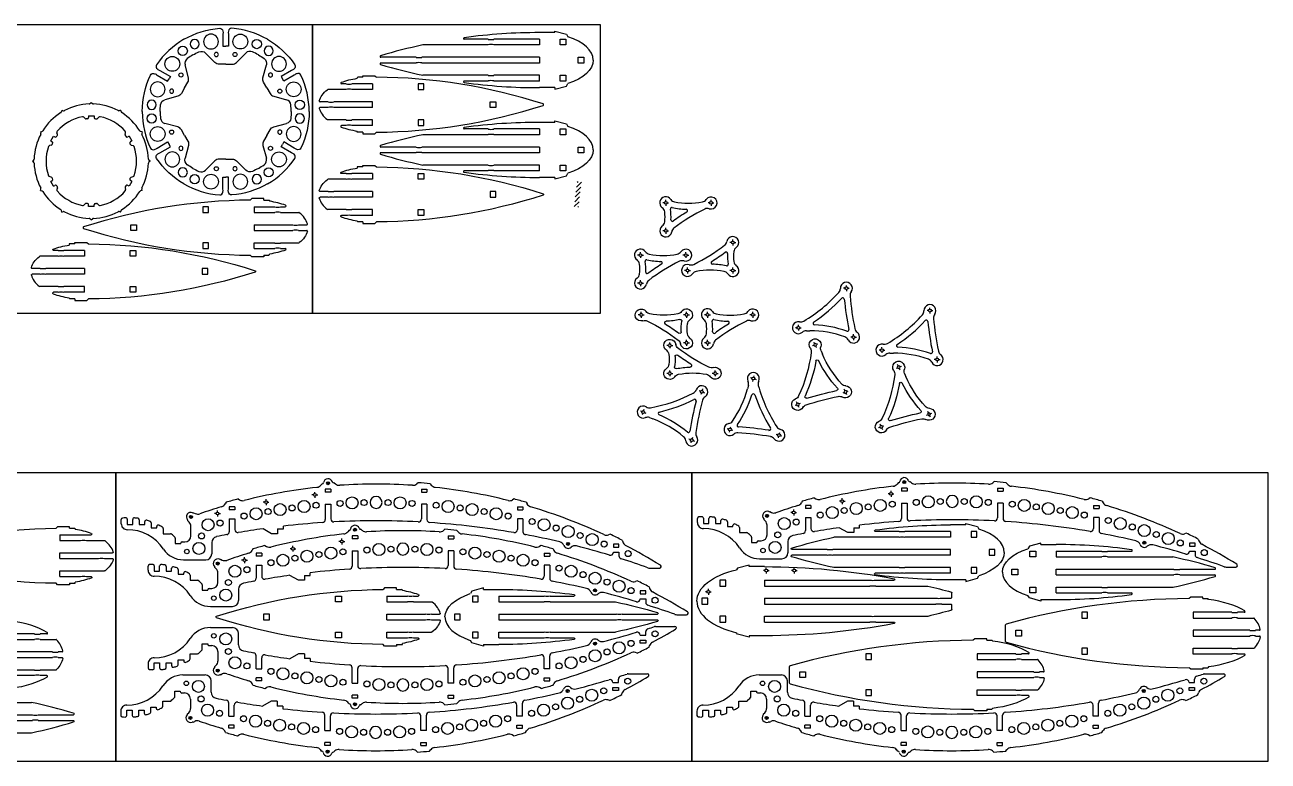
# Model space of a CAD drawing. Header units: inches. Extents: x -122 to 239, y -42 to 133.
# Drawn here: x -15.6 to 36.2, y 52.4 to 83.1 of the extents above; entities that cross this region are included whole.
import ezdxf

# ---------------------------------------------------------------- set-up
doc = ezdxf.new("R2010")
doc.units = ezdxf.units.IN
doc.header["$MEASUREMENT"] = 0

# ---------------------------------------------------------------- blocks, each defined once
blk = doc.blocks.new('PodSmall2')
for p, q in [((5.038, 1.208), (4.975, 1.145)), ((5.538, 1.208), (5.038, 1.208)), ((5.538, 1.145), (5.538, 1.208)), ((5.538, 1.145), (5.538, 1.171)), ((5.538, 1.145), (5.778, 1.145)), ((5.778, 1.145), (5.778, 1.098)), ((5.138, 0.87), (5.138, 0.63)), ((5.138, 0.87), (5.998, 0.87)), ((5.138, 0.63), (5.998, 0.63)), ((5.998, 0.862), (5.998, 0.87)), ((5.998, 0.638), (5.998, 0.63)), ((6.238, 0.87), (6.433, 0.87)), ((6.238, 0.87), (6.238, 0.862)), ((6.238, 0.63), (6.238, 0.638)), ((6.238, 0.63), (6.997, 0.63)), ((5.138, 0.12), (5.138, -0.12)), ((5.138, 0.12), (6.748, 0.12)), ((6.748, 0.112), (6.748, 0.12)), ((6.988, 0.12), (7.325, 0.12)), ((6.988, 0.12), (6.988, 0.112)), ((5.138, -0.12), (6.748, -0.12)), ((6.748, -0.112), (6.748, -0.12)), ((6.988, -0.12), (6.988, -0.112)), ((6.988, -0.12), (7.325, -0.12)), ((5.138, -0.87), (5.138, -0.63)), ((5.138, -0.63), (5.998, -0.63)), ((5.138, -0.87), (5.998, -0.87)), ((5.998, -0.638), (5.998, -0.63)), ((5.998, -0.862), (5.998, -0.87)), ((6.238, -0.63), (6.997, -0.63)), ((6.238, -0.63), (6.238, -0.638)), ((6.238, -0.87), (6.238, -0.862)), ((6.238, -0.87), (6.433, -0.87)), ((5.038, -1.208), (4.975, -1.145)), ((5.538, -1.208), (5.038, -1.208)), ((5.538, -1.145), (5.747, -1.145)), ((5.538, -1.145), (5.538, -1.208)), ((5.778, -1.114), (5.747, -1.145)), ((5.778, -1.114), (5.778, -1.098))]:
    blk.add_line(p, q)
for points in [[(3.24, 0.63), (3.24, 0.87), (3, 0.87), (3, 0.63)], [(0.24, 0.12), (0.24, -0.12), (0, -0.12), (0, 0.12)], [(3.24, -0.87), (3.24, -0.63), (3, -0.63), (3, -0.87)]]:
    blk.add_lwpolyline(points, close=True)
for centre, radius, start, end in [((5.138, -22.028), 23.174, 90.4032, 107.8502), ((6.118, 1.78), 0.926, 262.5501, 277.4499), ((6.118, -0.28), 0.926, 82.5501, 97.4499), ((6.433, 0.901), 0.0312, 270, 69.8533), ((6.997, 0.599), 0.0312, 51.7503, 90), ((-1.956, 0), 0.0312, 107.8502, 252.1498), ((6.868, 1.03), 0.926, 262.5501, 277.4499), ((7.325, 0.151), 0.0312, 270, 15.3804), ((5.138, 22.028), 23.174, 252.1498, 269.5968), ((6.868, -1.03), 0.926, 82.5501, 97.4499), ((7.325, -0.151), 0.0312, 344.6196, 90), ((6.118, 0.28), 0.926, 262.5501, 277.4499), ((6.118, -1.78), 0.926, 82.5501, 97.4499), ((6.433, -0.901), 0.0312, 290.1467, 90), ((6.997, -0.599), 0.0312, 270, 308.2497)]:
    blk.add_arc(centre, radius, start, end)
for start_param, end_param in [(4.090071, 4.422585), (3.281346, 3.717049)]:
    blk.add_ellipse((5.138, 0), major_axis=(-2.24, 0), ratio=0.511383, start_param=start_param, end_param=end_param)
at = {"extrusion": (0, 0, -1)}
for start_param, end_param in [(3.281346, 3.717049), (4.090071, 4.422585)]:
    blk.add_ellipse((5.138, 0), major_axis=(-2.24, 0), ratio=0.511383, start_param=start_param, end_param=end_param, dxfattribs=at)
blk = doc.blocks.new('Pod_Small1')
for p, q in [((-1.208, -1.46), (-1.078, -0.977)), ((-1.078, -0.977), (-0.972, -0.916)), ((1.078, -0.977), (0.972, -0.916)), ((1.208, -1.46), (1.078, -0.977)), ((-1.145, -1.46), (-1.208, -1.46)), ((-1.145, -1.46), (-1.145, -2.1)), ((1.145, -1.46), (1.145, -2.1)), ((1.145, -1.46), (1.208, -1.46)), ((-0.87, -2.1), (-0.63, -2.1)), ((-0.87, -2.1), (-0.87, -3.998)), ((-0.63, -2.1), (-0.63, -3.998)), ((-0.12, -2.1), (0.12, -2.1)), ((-0.12, -2.1), (-0.12, -6.998)), ((0.12, -2.1), (0.12, -6.998)), ((0.87, -2.1), (0.63, -2.1)), ((0.63, -2.1), (0.63, -3.998)), ((0.87, -2.1), (0.87, -3.998)), ((-0.862, -3.998), (-0.87, -3.998)), ((-0.638, -3.998), (-0.63, -3.998)), ((0.638, -3.998), (0.63, -3.998)), ((0.862, -3.998), (0.87, -3.998)), ((-0.87, -4.238), (-0.87, -5.231)), ((-0.87, -4.238), (-0.862, -4.238)), ((-0.63, -4.238), (-0.638, -4.238)), ((-0.63, -4.238), (-0.63, -6.96)), ((0.63, -4.238), (0.63, -6.96)), ((0.63, -4.238), (0.638, -4.238)), ((0.87, -4.238), (0.862, -4.238)), ((0.87, -4.238), (0.87, -5.231)), ((-0.112, -6.998), (-0.12, -6.998)), ((-0.12, -7.238), (-0.12, -8.706)), ((-0.12, -7.238), (-0.112, -7.238)), ((0.112, -6.998), (0.12, -6.998)), ((0.12, -7.238), (0.112, -7.238)), ((0.12, -7.238), (0.12, -8.706))]:
    blk.add_line(p, q)
for points in [[(-0.12, -0.25), (0.12, -0.25), (0.12, -0.49), (-0.12, -0.49)], [(-0.87, -1), (-0.63, -1), (-0.63, -1.24), (-0.87, -1.24)], [(0.63, -1), (0.87, -1), (0.87, -1.24), (0.63, -1.24)]]:
    blk.add_lwpolyline(points, close=True)
for centre, radius, start, end in [((22.028, -2.1), 23.174, 180, 187.7759), ((-22.028, -2.1), 23.174, 352.2241, 0), ((-1.78, -4.118), 0.926, 352.5501, 7.4499), ((0.28, -4.118), 0.926, 172.5501, 187.4499), ((-0.28, -4.118), 0.926, 352.5501, 7.4499), ((1.78, -4.118), 0.926, 172.5501, 187.4499), ((-0.901, -5.231), 0.0312, 187.7759, 0), ((0.901, -5.231), 0.0312, 180, 352.2241), ((22.028, -2.1), 23.174, 192.1053, 196.5851), ((-1.03, -7.118), 0.926, 352.5501, 7.4499), ((1.03, -7.118), 0.926, 172.5501, 187.4499), ((-22.028, -2.1), 23.174, 343.4149, 347.8947), ((-0.151, -8.706), 0.0312, 196.5851, 0), ((0.151, -8.706), 0.0312, 180, 343.4149)]:
    blk.add_arc(centre, radius, start, end)
blk.add_ellipse((0, -2.1), major_axis=(0, -2.24), ratio=0.511383, start_param=3.141593, end_param=4.155175)
at = {"extrusion": (0, 0, -1)}
blk.add_ellipse((0, -2.1), major_axis=(0, -2.24), ratio=0.511383, start_param=3.141593, end_param=4.155175, dxfattribs=at)
blk = doc.blocks.new('Pod_Large1')
for p, q in [((-0.12, 10.577), (-0.12, 10.413)), ((-0.12, 10.413), (-0.112, 10.413)), ((0.12, 10.413), (0.112, 10.413)), ((0.12, 10.413), (0.12, 10.577)), ((-0.87, 9.945), (-0.87, 9.663)), ((-0.63, 9.663), (-0.63, 10.327)), ((-0.12, 10.173), (-0.12, 7.812)), ((-0.112, 10.173), (-0.12, 10.173)), ((0.112, 10.173), (0.12, 10.173)), ((0.12, 7.812), (0.12, 10.173)), ((0.63, 9.663), (0.63, 10.327)), ((0.87, 9.945), (0.87, 9.663)), ((-0.87, 9.663), (-0.862, 9.663)), ((-0.87, 9.423), (-0.87, 7.812)), ((-0.862, 9.423), (-0.87, 9.423)), ((-0.63, 9.663), (-0.638, 9.663)), ((-0.638, 9.423), (-0.63, 9.423)), ((-0.63, 7.812), (-0.63, 9.423)), ((0.63, 9.663), (0.638, 9.663)), ((0.63, 7.812), (0.63, 9.423)), ((0.638, 9.423), (0.63, 9.423)), ((0.87, 9.663), (0.862, 9.663)), ((0.862, 9.423), (0.87, 9.423)), ((0.87, 9.423), (0.87, 7.812)), ((-1.407, 8.452), (-1.438, 8.421)), ((-1.438, 8.212), (-1.438, 8.421)), ((-1.407, 8.452), (-1.401, 8.452)), ((1.407, 8.452), (1.401, 8.452)), ((1.407, 8.452), (1.438, 8.421)), ((1.438, 8.212), (1.438, 8.421)), ((-1.438, 8.212), (-1.501, 8.212)), ((-1.501, 8.212), (-1.501, 7.712)), ((-0.87, 7.812), (-0.63, 7.812)), ((-0.12, 7.812), (0.12, 7.812)), ((0.87, 7.812), (0.63, 7.812)), ((1.438, 8.212), (1.501, 8.212)), ((1.501, 8.212), (1.501, 7.712)), ((-1.501, 7.712), (-1.438, 7.65)), ((1.501, 7.712), (1.438, 7.65)), ((0.346, 0), (-0.346, 0))]:
    blk.add_line(p, q)
for points in [[(-0.63, 3.415), (-0.87, 3.415), (-0.87, 3.175), (-0.63, 3.175)], [(0.87, 3.415), (0.63, 3.415), (0.63, 3.175), (0.87, 3.175)], [(-0.12, 0.665), (0.12, 0.665), (0.12, 0.425), (-0.12, 0.425)]]:
    blk.add_lwpolyline(points, close=True)
for centre, radius, start, end in [((-0.151, 10.577), 0.0312, 0, 102.1838), ((-1.03, 10.293), 0.926, 352.5501, 7.4499), ((1.03, 10.293), 0.926, 172.5501, 187.4499), ((0.151, 10.577), 0.0312, 77.8162, 180), ((-0.901, 9.945), 0.0312, 360, 148.8034), ((-0.599, 10.327), 0.0312, 133.0569, 180), ((0.599, 10.327), 0.0312, 0, 46.9431), ((0.901, 9.945), 0.0312, 31.1966, 180), ((-1.78, 9.543), 0.926, 352.5501, 7.4499), ((0.28, 9.543), 0.926, 172.5501, 187.4499), ((-0.28, 9.543), 0.926, 352.5501, 7.4499), ((1.78, 9.543), 0.926, 172.5501, 187.4499), ((27.663, 7.812), 29.102, 180.3208, 195.5257), ((-27.663, 7.812), 29.102, 344.4743, 359.6792), ((-0.346, 0.031), 0.0312, 195.5257, 270), ((0.346, 0.031), 0.0312, 270, 344.4743)]:
    blk.add_arc(centre, radius, start, end)
for start_param, end_param in [(3.251561, 3.587342), (3.842889, 4.482822)]:
    blk.add_ellipse((0, 7.812), major_axis=(0, -2.812), ratio=0.511383, start_param=start_param, end_param=end_param)
at = {"extrusion": (0, 0, -1)}
for start_param, end_param in [(3.251561, 3.587342), (3.842889, 4.482822)]:
    blk.add_ellipse((0, 7.812), major_axis=(0, -2.812), ratio=0.511383, start_param=start_param, end_param=end_param, dxfattribs=at)
blk = doc.blocks.new('SkewerHole')
for p, q in [((-0.059, 0), (-0.121, 0)), ((0, 0.059), (0, 0.121)), ((0.059, 0), (0.121, 0)), ((0, -0.059), (0, -0.121))]:
    blk.add_line(p, q)
blk.add_circle((0, 0), 0.0586)
blk = doc.blocks.new('Pod_Larg2')
for p, q in [((-1.501, -2.172), (-1.371, -1.69)), ((-1.371, -1.69), (-1.311, -1.655)), ((1.371, -1.69), (1.311, -1.655)), ((1.501, -2.172), (1.371, -1.69)), ((-1.438, -2.172), (-1.501, -2.172)), ((-1.438, -2.812), (-1.438, -2.172)), ((1.438, -2.812), (1.438, -2.172)), ((1.438, -2.172), (1.501, -2.172)), ((-0.87, -2.812), (-0.63, -2.812)), ((-0.87, -2.812), (-0.87, -7.21)), ((-0.63, -2.812), (-0.63, -7.21)), ((-0.12, -2.812), (0.12, -2.812)), ((-0.12, -2.812), (-0.12, -9.96)), ((0.12, -2.812), (0.12, -9.96)), ((0.87, -2.812), (0.63, -2.812)), ((0.63, -2.812), (0.63, -7.21)), ((0.87, -2.812), (0.87, -7.21)), ((-0.862, -7.21), (-0.87, -7.21)), ((-0.638, -7.21), (-0.63, -7.21)), ((0.638, -7.21), (0.63, -7.21)), ((0.862, -7.21), (0.87, -7.21)), ((-0.87, -7.45), (-0.87, -8.212)), ((-0.87, -7.45), (-0.862, -7.45)), ((-0.63, -7.45), (-0.638, -7.45)), ((-0.63, -7.45), (-0.63, -9.624)), ((0.63, -7.45), (0.63, -9.624)), ((0.63, -7.45), (0.638, -7.45)), ((0.87, -7.45), (0.862, -7.45)), ((0.87, -7.45), (0.87, -8.212)), ((-0.112, -9.96), (-0.12, -9.96)), ((-0.12, -10.2), (-0.12, -10.594)), ((-0.12, -10.2), (-0.112, -10.2)), ((0.112, -9.96), (0.12, -9.96)), ((0.12, -10.2), (0.112, -10.2)), ((0.12, -10.2), (0.12, -10.594)), ((-0.151, -10.625), (-0.346, -10.625)), ((-0.12, -10.594), (-0.151, -10.625)), ((0.12, -10.594), (0.151, -10.625)), ((0.346, -10.625), (0.151, -10.625))]:
    blk.add_line(p, q)
for points in [[(-0.12, -0.212), (0.12, -0.212), (0.12, -0.452), (-0.12, -0.452)], [(-0.87, -0.962), (-0.63, -0.962), (-0.63, -1.202), (-0.87, -1.202)], [(0.63, -0.962), (0.87, -0.962), (0.87, -1.202), (0.63, -1.202)]]:
    blk.add_lwpolyline(points, close=True)
for centre, radius, start, end in [((27.663, -2.812), 29.102, 180, 190.7033), ((-27.663, -2.812), 29.102, 349.2967, 0), ((-1.78, -7.33), 0.926, 352.5501, 7.4499), ((0.28, -7.33), 0.926, 172.5501, 187.4499), ((-0.28, -7.33), 0.926, 352.5501, 7.4499), ((1.78, -7.33), 0.926, 172.5501, 187.4499), ((-0.901, -8.212), 0.0312, 190.7033, 0), ((0.901, -8.212), 0.0312, 180, 349.2967), ((27.663, -2.812), 29.102, 193.5353, 195.5257), ((-27.663, -2.812), 29.102, 344.4743, 346.4647), ((-1.03, -10.08), 0.926, 352.5501, 7.4499), ((1.03, -10.08), 0.926, 172.5501, 187.4499), ((-0.346, -10.594), 0.0312, 195.5257, 270), ((0.346, -10.594), 0.0312, 270, 344.4743)]:
    blk.add_arc(centre, radius, start, end)
blk.add_ellipse((0, -2.812), major_axis=(0, -2.812), ratio=0.511383, start_param=3.141593, end_param=4.288041)
at = {"extrusion": (0, 0, -1)}
blk.add_ellipse((0, -2.812), major_axis=(0, -2.812), ratio=0.511383, start_param=3.141593, end_param=4.288041, dxfattribs=at)
at = {"xscale": -1}
for p in [(-0.387, -0.478), (-1.274, -2.891), (-1.274, -4.058)]:
    blk.add_blockref('SkewerHole', p, dxfattribs=at)
blk = doc.blocks.new('Bracket')
for centre, radius, start, end in [((0.125, 0.005), 0.25, 34.5104, 234.3227), ((0.537, 0.288), 0.25, 214.5104, 259.1678), ((1.069, 3.066), 3.078, 259.1678, 280.9153), ((1.604, 0.289), 0.25, 280.9153, 324.6827), ((2.012, 0), 0.25, 252.4375, 144.6827), ((-0.166, -0.401), 0.25, 6.8628, 54.3227), ((-1.636, -0.578), 1.73, 353.1162, 6.8628), ((0.381, -0.254), 0.0625, 78.295, 189.1243), ((-1.636, -0.578), 1.98, 356.4616, 9.1243), ((1.069, 3.066), 3.328, 258.295, 268.3386), ((5.025, -6.979), 7.731, 121.3536, 126.3804), ((5.025, -6.979), 7.481, 115.9503, 127.5573), ((0.97, -0.323), 0.0625, 301.3536, 88.3386), ((1.861, -0.477), 0.25, 72.4375, 115.9503), ((0.125, -1.162), 0.25, 125.6563, 350.2607), ((-0.166, -0.755), 0.25, 305.6563, 353.1162), ((0.403, -0.704), 0.0625, 176.4616, 306.3804), ((0.618, -1.246), 0.25, 127.5573, 170.2607)]:
    blk.add_arc(centre, radius, start, end)
for p in [(0.125, 0.005), (2.012, 0.005), (0.125, -1.162)]:
    blk.add_blockref('SkewerHole', p)
blk = doc.blocks.new('Ring_Large_Segment')
for p, q in [((0.677, 0.448), (0.289, 0.836)), ((-0.5, 0.115), (0, 0.115)), ((0, 0.115), (0, 0)), ((0.75, 0), (0.75, 0.271))]:
    blk.add_line(p, q)
for centre, radius in [((-0.087, 1.294), 0.193), ((-0.19, 0.612), 0.309), ((0.349, 0.389), 0.0862)]:
    blk.add_circle(centre, radius)
for centre, radius, start, end in [((2.727, 0), 3.477, 150, 175.8947), ((0.466, 1.012), 0.25, 155.8825, 225), ((2.727, 0), 2.727, 150, 155.8825), ((-0.616, 0.24), 0.125, 175.8947, 265.3055), ((-0.562, 0.361), 0.254, 255.3705, 284.25), ((0.5, 0.271), 0.25, 0, 45)]:
    blk.add_arc(centre, radius, start, end)
blk = doc.blocks.new('RingLarge')
for p, rotation in [((-1.364, 2.362), 300.0000000000001), ((1.364, 2.362), 239.9999999999999), ((2.727, 0), 180), ((-1.364, -2.362), 60.00000000000009), ((1.364, -2.362), 119.9999999999999)]:
    blk.add_blockref('Ring_Large_Segment', p, dxfattribs=dict(rotation=rotation))
at = {"xscale": -1}
for p, rotation in [((1.364, 2.362), 59.99999999999994), ((-1.364, 2.362), 120), ((-2.727, 0), 180), ((1.364, -2.362), 299.9999999999998), ((-1.364, -2.362), 240.0000000000001)]:
    blk.add_blockref('Ring_Large_Segment', p, dxfattribs=dict(at, rotation=rotation))
blk.add_blockref('Ring_Large_Segment', (-2.727, 0))
blk.add_blockref('Ring_Large_Segment', (2.727, 0), dxfattribs=at)
blk = doc.blocks.new('Bracket2')
blk.add_line((0.088, 0), (0.238, 0))
for centre, radius, start, end in [((-3.143, 5.721), 6.171, 300.4307, 317.9899), ((1.257, 1.758), 0.25, 317.9899, 0.9753), ((1.756, 1.766), 0.25, 323.1529, 180.9753), ((2.157, 1.466), 0.25, 143.1529, 185.3127), ((-3.143, 5.721), 6.421, 303.399, 317.1049), ((1.607, 1.307), 0.0625, 5.7826, 137.1049), ((14.64, 2.627), 13.038, 185.7826, 191.3992), ((14.64, 2.627), 12.788, 185.3127, 191.4615), ((-0.243, 0.125), 0.25, 78.6111, 311.4096), ((-0.144, 0.615), 0.25, 258.6111, 300.4307), ((0.088, -0.25), 0.25, 90, 131.4096), ((0.211, -4.417), 4.417, 70.3891, 89.657), ((0.426, 0.308), 0.0625, 123.399, 267.3965), ((0.211, -4.417), 4.667, 70.3874, 87.3965), ((1.799, 0.038), 0.0625, 250.3874, 11.3992), ((2.353, 0.136), 0.25, 191.4615, 233.6213), ((1.61, -0.492), 0.25, 26.7542, 70.3891), ((2.056, -0.267), 0.25, 206.7542, 53.6213)]:
    blk.add_arc(centre, radius, start, end)
for p in [(1.756, 1.766), (-0.243, 0.125), (2.056, -0.267)]:
    blk.add_blockref('SkewerHole', p)
blk = doc.blocks.new('*U87')
blk.add_line((0, -0.115), (0, 0.115))
blk = doc.blocks.new('*U88')
at = {"color": 0, "linetype": 'ByBlock', "lineweight": -2, "transparency": 16777216}
for p, rotation in [((-45.877, 58.225), 299.9999999999999), ((-43.994, 58.225), 240), ((-43.053, 56.594), 180), ((-45.877, 54.963), 59.99999999999999), ((-43.994, 54.963), 120)]:
    blk.add_blockref('*U87', p, dxfattribs=dict(at, rotation=rotation))
blk.add_blockref('*U87', (-46.819, 56.594), dxfattribs=at)
blk = doc.blocks.new('*U89')
for q in [(-0.124, -0.468), (-0.124, -0.559)]:
    blk.add_line((-0.17, -0.513), q)
for centre, radius, start, end in [((2.276, -0.513), 2.383, 152.1101, 177.8899), ((-0.168, -0.423), 0.0625, 315, 357.8899), ((-0.168, -0.604), 0.0625, 2.1101, 45)]:
    blk.add_arc(centre, radius, start, end)
blk = doc.blocks.new('*U90')
at = {"color": 0, "linetype": 'ByBlock', "lineweight": -2, "transparency": 16777216}
for p, rotation in [((-45.629, 58.822), 299.9999999999998), ((-44.422, 58.87), 269.9999999999998), ((-46.65, 58.176), 329.9999999999998), ((-43.353, 58.308), 239.9999999999999), ((-42.708, 57.287), 209.9999999999999), ((-47.163, 55.901), 29.99999999999998), ((-42.66, 56.08), 180), ((-43.221, 55.011), 149.9999999999999), ((-46.518, 54.88), 59.99999999999996), ((-45.449, 54.318), 89.99999999999997), ((-44.242, 54.366), 120)]:
    blk.add_blockref('*U89', p, dxfattribs=dict(at, rotation=rotation))
blk.add_blockref('*U89', (-47.212, 57.107), dxfattribs=at)
blk = doc.blocks.new('*U91')
for p, q in [((-0.063, 0.115), (0, 0.115)), ((0.044, 0.258), (-0.009, 0.312)), ((0.062, 0.178), (0.062, 0.214)), ((-0.063, -0.115), (0, -0.115)), ((0.044, -0.258), (-0.009, -0.312)), ((0.062, -0.178), (0.062, -0.214))]:
    blk.add_line(p, q)
for centre, start, end in [((0.035, 0.356), 168.7303, 225), ((0, 0.178), 270, 0), ((0, 0.214), 0, 45), ((0.035, -0.356), 135, 191.2697), ((0, -0.178), 0, 90), ((0, -0.214), 315, 0)]:
    blk.add_arc(centre, 0.0625, start, end)
blk = doc.blocks.new('*U92')
at = {"color": 0, "linetype": 'ByBlock', "lineweight": -2, "transparency": 16777216}
for p, rotation in [((-45.846, 58.17), 299.9999999999999), ((-44.025, 58.17), 240), ((-43.115, 56.594), 180), ((-45.846, 55.017), 59.99999999999999), ((-44.025, 55.017), 120)]:
    blk.add_blockref('*U91', p, dxfattribs=dict(at, rotation=rotation))
blk.add_blockref('*U91', (-46.756, 56.594), dxfattribs=at)
blk = doc.blocks.new('*U93')
blk.add_arc((1.544, -0.892), 1.883, 131.2697, 168.7303)
blk = doc.blocks.new('*U94')
at = {"color": 0, "linetype": 'ByBlock', "lineweight": -2, "transparency": 16777216}
for p, rotation in [((-44.936, 58.377), 299.9999999999999), ((-43.391, 57.485), 239.9999999999999), ((-46.48, 55.702), 59.99999999999997), ((-43.391, 55.702), 180), ((-44.936, 54.81), 120)]:
    blk.add_blockref('*U93', p, dxfattribs=dict(at, rotation=rotation))
blk.add_blockref('*U93', (-46.48, 57.485), dxfattribs=at)
blk = doc.blocks.new('Booster34')
for name in ['*U90', '*U94', '*U92', '*U88']:
    blk.add_blockref(name, (44.936, -56.594))
blk = doc.blocks.new('Rib_New_Minor')
for p, q in [((0.365, 6.107), (0.365, 6.914)), ((0.728, 5.702), (0.58, 5.702)), ((0.728, 5.472), (0.728, 5.702)), ((1.23, 5.837), (1.159, 5.86)), ((1.477, 5.337), (1.453, 5.267)), ((1.077, 3.65), (1.077, 3.525)), ((1.139, 3.587), (1.014, 3.587)), ((2.125, 1.702), (1.583, 1.702)), ((2.125, 1.702), (2.125, 1.472)), ((2.5, 1.472), (2.5, 1.702)), ((2.625, 1.702), (2.5, 1.702)), ((2.625, 1.472), (2.625, 1.702)), ((2.809, 1.837), (2.744, 1.874)), ((2.125, 1.472), (1.669, 1.472)), ((2.625, 1.472), (2.5, 1.472)), ((2.947, 1.337), (2.909, 1.273)), ((2.727, -2.298), (2.088, -2.298)), ((2.727, -2.528), (2.116, -2.528)), ((2.727, -2.298), (2.727, -2.528)), ((3.227, -2.528), (3.227, -2.298)), ((3.352, -2.298), (3.227, -2.298)), ((3.352, -2.528), (3.227, -2.528)), ((3.352, -2.528), (3.352, -2.298)), ((3.579, -2.163), (3.521, -2.115)), ((3.624, -2.663), (3.575, -2.72)), ((3.624, -6.163), (3.575, -6.106)), ((2.727, -6.528), (2.088, -6.528)), ((2.727, -6.298), (2.116, -6.298)), ((2.727, -6.528), (2.727, -6.298)), ((3.227, -6.298), (3.227, -6.528)), ((3.352, -6.298), (3.227, -6.298)), ((3.352, -6.528), (3.227, -6.528)), ((3.352, -6.298), (3.352, -6.528)), ((3.579, -6.663), (3.521, -6.71)), ((3.54, -6.413), (3.665, -6.413)), ((3.603, -6.35), (3.603, -6.475)), ((1.704, -8.272), (1.816, -8.272)), ((1.704, -8.272), (1.704, -8.513)), ((1.5, -8.513), (1.5, -8.763)), ((1.5, -8.513), (1.704, -8.513)), ((1.5, -8.763), (1.707, -9.121)), ((2.125, -10.298), (1.669, -10.298)), ((2.125, -10.528), (2.125, -10.298)), ((2.5, -10.298), (2.5, -10.528)), ((2.625, -10.298), (2.5, -10.298)), ((2.625, -10.298), (2.625, -10.528)), ((2.947, -10.163), (2.909, -10.098)), ((2.125, -10.528), (1.583, -10.528)), ((2.625, -10.528), (2.5, -10.528)), ((2.809, -10.663), (2.744, -10.699)), ((1.132, -11.26), (0.662, -11.26)), ((0.412, -12.437), (0.412, -11.51)), ((1.162, -12.485), (1.162, -12.375)), ((1.412, -12.125), (1.806, -12.125)), ((2.035, -12.25), (1.983, -12.198)), ((2.138, -12.125), (2.263, -12.125)), ((2.2, -12.062), (2.2, -12.187)), ((2.374, -12.012), (2.342, -11.944)), ((1.089, -12.778), (1.089, -12.548)), ((1.089, -12.548), (1.1, -12.548)), ((1.313, -12.778), (1.089, -12.778)), ((1.501, -13.278), (1.501, -12.97)), ((1.717, -13.278), (1.501, -13.278)), ((1.75, -13.778), (1.75, -13.548)), ((1.75, -13.548), (1.8, -13.548)), ((1.957, -13.778), (1.75, -13.778)), ((1.883, -14.278), (1.883, -14.048)), ((1.883, -14.048), (2.003, -14.048)), ((2.079, -14.278), (1.883, -14.278)), ((1.883, -14.778), (1.883, -14.548)), ((1.883, -14.548), (2.096, -14.548)), ((2.102, -14.778), (1.883, -14.778)), ((1.917, -15.028), (2.092, -15.028))]:
    blk.add_line(p, q)
blk.add_lwpolyline([(0.94, 5.702), (1.065, 5.702), (1.065, 5.472), (0.94, 5.472)], close=True)
for centre, radius in [((0.671, 6.087), 0.125), ((1.071, 5.087), 0.125), ((1.254, 4.587), 0.25), ((1.425, 4.087), 0.125), ((1.077, 3.587), 0.0625), ((1.586, 3.587), 0.25), ((1.737, 3.087), 0.125), ((1.876, 2.587), 0.25), ((2.006, 2.087), 0.125), ((2.234, 1.087), 0.125), ((2.334, 0.587), 0.25), ((2.423, 0.087), 0.125), ((2.503, -0.413), 0.25), ((2.573, -0.913), 0.125), ((2.634, -1.413), 0.25), ((2.686, -1.913), 0.125), ((2.76, -2.913), 0.125), ((2.783, -3.413), 0.25), ((2.797, -3.913), 0.125), ((2.783, -5.413), 0.25), ((2.797, -4.913), 0.125), ((2.76, -5.913), 0.125), ((3.603, -6.413), 0.0625), ((2.634, -7.413), 0.25), ((2.686, -6.913), 0.125), ((2.503, -8.413), 0.25), ((2.573, -7.913), 0.125), ((2.423, -8.913), 0.125), ((2.334, -9.413), 0.25), ((2.234, -9.913), 0.125), ((2.006, -10.913), 0.125), ((1.876, -11.413), 0.25), ((0.886, -11.793), 0.25), ((1.409, -11.684), 0.125), ((0.757, -12.294), 0.0938), ((2.2, -12.125), 0.0625)]:
    blk.add_circle(centre, radius)
for centre, radius, start, end in [((0.427, 6.914), 0.0625, 30.3952, 180), ((-18.882, -4.413), 22.448, 27.5854, 30.3952), ((0.49, 6.107), 0.125, 180, 198.0588), ((-31.774, -4.413), 33.811, 17.5625, 18.0588), ((0.58, 5.827), 0.125, 197.5625, 270), ((1.236, 6.098), 0.25, 207.5854, 252.0055), ((-18.882, -4.413), 22.573, 25.5899, 27.0055), ((0.728, 5.347), 0.125, 90, 196.7144), ((-31.774, -4.413), 33.811, 14.2973, 16.7144), ((1.688, 5.184), 0.25, 160.5899, 205.01), ((-18.882, -4.413), 22.448, 16.6537, 25.01), ((1.077, 3.587), 0.188, 138.8412, 248.5319), ((0.747, 3.875), 0.25, 318.8412, 14.2973), ((0.916, 3.18), 0.25, 13.0759, 68.5319), ((-31.774, -4.413), 33.811, 10.5956, 13.0759), ((1.583, 1.827), 0.125, 190.5956, 270), ((2.865, 2.092), 0.25, 196.6537, 241.0738), ((-18.882, -4.413), 22.573, 14.7573, 16.0738), ((1.669, 1.347), 0.125, 90, 189.7722), ((-31.774, -4.413), 33.811, 3.7847, 9.7722), ((3.125, 1.147), 0.25, 149.7573, 194.1775), ((-18.882, -4.413), 22.448, 6.3003, 14.1775), ((3.68, -1.922), 0.25, 186.3003, 230.7205), ((2.088, -2.173), 0.125, 183.7847, 270), ((2.116, -2.653), 0.125, 90, 182.9728), ((-18.882, -4.413), 22.573, 4.4463, 5.7205), ((-31.774, -4.413), 33.811, 0, 2.9728), ((3.765, -2.882), 0.25, 139.4463, 183.8665), ((-18.882, -4.413), 22.448, 0, 3.8665), ((-31.774, -4.413), 33.811, 357.0272, 0), ((2.802, -4.413), 0.25, 0, 180), ((2.802, -4.413), 0.25, 180, 0), ((-18.882, -4.413), 22.448, 356.1335, 0), ((2.116, -6.173), 0.125, 177.0272, 270), ((3.765, -5.943), 0.25, 176.1335, 220.5537), ((-18.882, -4.413), 22.573, 355.5305, 355.5537), ((3.685, -6.177), 0.0625, 175.5305, 250.7464), ((-31.774, -4.413), 33.811, 353.4455, 356.2153), ((2.088, -6.653), 0.125, 90, 176.2153), ((3.68, -6.904), 0.25, 129.2795, 173.6997), ((-18.882, -4.413), 22.573, 354.2795, 354.3034), ((3.642, -6.66), 0.0625, 99.0874, 174.3034), ((3.603, -6.413), 0.188, 279.0874, 70.7464), ((-18.882, -4.413), 22.448, 345.8225, 353.6997), ((-31.774, -4.413), 33.811, 350.2278, 351.9945), ((1.669, -10.173), 0.125, 170.2278, 270), ((-18.882, -4.413), 22.573, 343.9262, 345.2427), ((3.125, -9.972), 0.25, 165.8225, 210.2427), ((-31.774, -4.413), 33.811, 348.6624, 349.4044), ((1.583, -10.653), 0.125, 90, 169.4044), ((-18.882, -4.413), 22.448, 340.9067, 343.3463), ((2.865, -10.918), 0.25, 118.9262, 163.3463), ((0.662, -11.51), 0.25, 90, 180), ((1.132, -11.01), 0.25, 270, 348.6624), ((2.568, -11.837), 0.25, 160.9067, 205.3269), ((1.412, -12.375), 0.25, 90, 180), ((1.806, -12.375), 0.25, 45, 90), ((2.035, -12.312), 0.0625, 48.5904, 90), ((2.2, -12.125), 0.188, 228.5904, 21.5268), ((2.433, -12.033), 0.0625, 160.3269, 201.5268), ((1.412, -12.437), 1, 180, 236.6453), ((1.1, -12.485), 0.0625, 270, 360), ((1.313, -12.84), 0.0625, 46.0092, 90), ((-0.487, -14.705), 2.654, 42.0205, 46.0092), ((1.439, -12.97), 0.0625, 360, 42.0205), ((-0.12, -14.764), 1.787, 359.5749, 56.6453), ((1.717, -13.34), 0.0625, 31.7723, 90), ((-0.487, -14.705), 2.654, 28.0734, 31.7723), ((1.8, -13.485), 0.0625, 270, 28.0734), ((1.957, -13.84), 0.0625, 19.4897, 90), ((2.003, -13.985), 0.0625, 270, 16.1227), ((-0.487, -14.705), 2.654, 16.1227, 19.4897), ((2.079, -14.34), 0.0625, 8.0902, 90), ((2.096, -14.485), 0.0625, 270, 4.8639), ((-0.487, -14.705), 2.654, 4.8639, 8.0902), ((1.917, -14.778), 0.25, 179.2541, 270), ((2.092, -14.965), 0.0625, 270, 354.2377), ((2.102, -14.84), 0.0625, 357.0092, 90), ((-0.487, -14.705), 2.654, 354.2377, 357.0092)]:
    blk.add_arc(centre, radius, start, end)
blk = doc.blocks.new('Rib_New_Major')
for p, q in [((-0.069, 6.996), (-0.069, 7.403)), ((-1.23, 5.837), (-1.159, 5.86)), ((-0.728, 5.702), (-0.58, 5.702)), ((-0.728, 5.472), (-0.728, 5.702)), ((-1.477, 5.337), (-1.453, 5.267)), ((-1.077, 3.65), (-1.077, 3.525)), ((-1.139, 3.587), (-1.014, 3.587)), ((-2.809, 1.837), (-2.744, 1.874)), ((-2.625, 1.472), (-2.625, 1.702)), ((-2.625, 1.702), (-2.5, 1.702)), ((-2.5, 1.472), (-2.5, 1.702)), ((-2.125, 1.702), (-1.583, 1.702)), ((-2.125, 1.702), (-2.125, 1.472)), ((-2.947, 1.337), (-2.909, 1.273)), ((-2.625, 1.472), (-2.5, 1.472)), ((-2.125, 1.472), (-1.669, 1.472)), ((-3.579, -2.163), (-3.521, -2.115)), ((-3.352, -2.528), (-3.352, -2.298)), ((-3.352, -2.298), (-3.227, -2.298)), ((-3.352, -2.528), (-3.227, -2.528)), ((-3.227, -2.528), (-3.227, -2.298)), ((-2.727, -2.298), (-2.088, -2.298)), ((-2.727, -2.298), (-2.727, -2.528)), ((-2.727, -2.528), (-2.116, -2.528)), ((-3.624, -2.663), (-3.575, -2.72)), ((-3.624, -6.163), (-3.575, -6.106)), ((-3.54, -6.413), (-3.665, -6.413)), ((-3.603, -6.35), (-3.603, -6.475)), ((-3.579, -6.663), (-3.521, -6.71)), ((-3.352, -6.298), (-3.352, -6.528)), ((-3.352, -6.298), (-3.227, -6.298)), ((-3.352, -6.528), (-3.227, -6.528)), ((-3.227, -6.298), (-3.227, -6.528)), ((-2.727, -6.298), (-2.116, -6.298)), ((-2.727, -6.528), (-2.727, -6.298)), ((-2.727, -6.528), (-2.088, -6.528)), ((-1.704, -8.273), (-1.816, -8.273)), ((-1.704, -8.513), (-1.704, -8.273)), ((-1.5, -8.763), (-1.707, -9.121)), ((-1.704, -8.513), (-1.5, -8.513)), ((-1.5, -8.513), (-1.5, -8.763)), ((-2.947, -10.163), (-2.909, -10.098)), ((-2.625, -10.298), (-2.625, -10.528)), ((-2.625, -10.298), (-2.5, -10.298)), ((-2.5, -10.298), (-2.5, -10.528)), ((-2.125, -10.528), (-2.125, -10.298)), ((-2.125, -10.298), (-1.669, -10.298)), ((-2.809, -10.663), (-2.744, -10.699)), ((-2.625, -10.528), (-2.5, -10.528)), ((-2.125, -10.528), (-1.583, -10.528)), ((-1.132, -11.26), (-0.662, -11.26)), ((-0.412, -12.437), (-0.412, -11.51)), ((-2.374, -12.012), (-2.342, -11.944)), ((-2.138, -12.125), (-2.263, -12.125)), ((-2.2, -12.062), (-2.2, -12.187)), ((-2.035, -12.25), (-1.983, -12.198)), ((-1.412, -12.125), (-1.806, -12.125)), ((-1.162, -12.485), (-1.162, -12.375)), ((-1.313, -12.778), (-1.089, -12.778)), ((-1.089, -12.548), (-1.1, -12.548)), ((-1.089, -12.778), (-1.089, -12.548)), ((-1.717, -13.278), (-1.501, -13.278)), ((-1.501, -13.278), (-1.501, -12.97)), ((-1.957, -13.778), (-1.75, -13.778)), ((-1.75, -13.548), (-1.8, -13.548)), ((-1.75, -13.778), (-1.75, -13.548)), ((-2.079, -14.278), (-1.883, -14.278)), ((-1.883, -14.048), (-2.003, -14.048)), ((-1.883, -14.278), (-1.883, -14.048)), ((-2.102, -14.778), (-1.883, -14.778)), ((-1.883, -14.548), (-2.096, -14.548)), ((-1.883, -14.778), (-1.883, -14.548)), ((-1.917, -15.028), (-2.092, -15.028))]:
    blk.add_line(p, q)
blk.add_lwpolyline([(-0.94, 5.702), (-1.065, 5.702), (-1.065, 5.472), (-0.94, 5.472)], close=True)
for centre, radius in [((-0.671, 6.087), 0.125), ((-1.071, 5.087), 0.125), ((-1.254, 4.587), 0.25), ((-1.425, 4.087), 0.125), ((-1.586, 3.587), 0.25), ((-1.077, 3.587), 0.0625), ((-1.737, 3.087), 0.125), ((-1.876, 2.587), 0.25), ((-2.006, 2.087), 0.125), ((-2.234, 1.087), 0.125), ((-2.334, 0.587), 0.25), ((-2.423, 0.087), 0.125), ((-2.503, -0.413), 0.25), ((-2.573, -0.913), 0.125), ((-2.634, -1.413), 0.25), ((-2.686, -1.913), 0.125), ((-2.76, -2.913), 0.125), ((-2.783, -3.413), 0.25), ((-2.797, -3.913), 0.125), ((-2.783, -5.413), 0.25), ((-2.797, -4.913), 0.125), ((-2.76, -5.913), 0.125), ((-3.603, -6.413), 0.0625), ((-2.634, -7.413), 0.25), ((-2.686, -6.913), 0.125), ((-2.503, -8.413), 0.25), ((-2.573, -7.913), 0.125), ((-2.423, -8.913), 0.125), ((-2.334, -9.413), 0.25), ((-2.234, -9.913), 0.125), ((-1.943, -10.913), 0.125), ((-1.876, -11.413), 0.25), ((-1.409, -11.684), 0.125), ((-0.886, -11.793), 0.25), ((-2.2, -12.125), 0.0625), ((-0.757, -12.294), 0.0938)]:
    blk.add_circle(centre, radius)
for centre, radius, start, end in [((18.882, -4.413), 22.448, 148.1411, 152.4146), ((-0.132, 7.403), 0.0625, 0, 148.1411), ((31.774, -4.413), 33.811, 160.4312, 162.4375), ((-0.319, 6.996), 0.25, 340.4312, 0), ((18.882, -4.413), 22.573, 152.9945, 154.4101), ((-1.236, 6.098), 0.25, 287.9945, 332.4146), ((-0.58, 5.827), 0.125, 270, 342.4375), ((-1.688, 5.184), 0.25, 334.99, 19.4101), ((31.774, -4.413), 33.811, 163.2856, 165.7027), ((-0.728, 5.347), 0.125, 343.2856, 90), ((18.882, -4.413), 22.448, 154.99, 163.3463), ((-1.077, 3.587), 0.188, 291.4681, 41.1588), ((-0.747, 3.875), 0.25, 165.7027, 221.1588), ((31.774, -4.413), 33.811, 166.9241, 169.4044), ((-0.916, 3.18), 0.25, 111.4681, 166.9241), ((18.882, -4.413), 22.573, 163.9262, 165.2427), ((-2.865, 2.092), 0.25, 298.9262, 343.3463), ((-1.583, 1.827), 0.125, 270, 349.4044), ((18.882, -4.413), 22.448, 165.8225, 173.6997), ((-3.125, 1.147), 0.25, 345.8225, 30.2427), ((31.774, -4.413), 33.811, 170.2278, 176.2153), ((-1.669, 1.347), 0.125, 350.2278, 90), ((-3.68, -1.922), 0.25, 309.2795, 353.6997), ((18.882, -4.413), 22.573, 174.2795, 175.5537), ((-2.116, -2.653), 0.125, 357.0272, 90), ((-2.088, -2.173), 0.125, 270, 356.2153), ((-3.765, -2.882), 0.25, 356.1335, 40.5537), ((18.882, -4.413), 22.448, 176.1335, 180), ((31.774, -4.413), 33.811, 177.0272, 180), ((18.882, -4.413), 22.448, 180, 183.8665), ((-2.802, -4.413), 0.25, 0, 180), ((-2.802, -4.413), 0.25, 180, 0), ((31.774, -4.413), 33.811, 180, 182.9728), ((-3.685, -6.177), 0.0625, 289.2536, 4.4695), ((18.882, -4.413), 22.573, 184.4463, 184.4695), ((-3.765, -5.943), 0.25, 319.4463, 3.8665), ((-2.116, -6.173), 0.125, 270, 2.9728), ((-3.603, -6.413), 0.188, 109.2536, 260.9126), ((-3.642, -6.66), 0.0625, 5.6966, 80.9126), ((18.882, -4.413), 22.573, 185.6966, 185.7205), ((-3.68, -6.904), 0.25, 6.3003, 50.7205), ((-2.088, -6.653), 0.125, 3.7847, 90), ((31.774, -4.413), 33.811, 183.7847, 186.5554), ((18.882, -4.413), 22.448, 186.3003, 194.1775), ((31.774, -4.413), 33.811, 188.0055, 189.7722), ((18.882, -4.413), 22.573, 194.7573, 196.0738), ((-3.125, -9.972), 0.25, 329.7573, 14.1775), ((-1.669, -10.173), 0.125, 270, 9.7722), ((-2.865, -10.918), 0.25, 16.6537, 61.0738), ((18.882, -4.413), 22.448, 196.6537, 199.0933), ((-1.583, -10.653), 0.125, 10.5956, 90), ((31.774, -4.413), 33.811, 190.5956, 191.3376), ((-1.132, -11.01), 0.25, 191.3376, 270), ((-0.662, -11.51), 0.25, 360, 90), ((-2.568, -11.837), 0.25, 334.6731, 19.0933), ((-2.2, -12.125), 0.188, 158.4732, 311.4096), ((-2.433, -12.033), 0.0625, 338.4732, 19.6731), ((-2.035, -12.312), 0.0625, 90, 131.4096), ((-1.806, -12.375), 0.25, 90, 135), ((-1.412, -12.375), 0.25, 0, 90), ((-1.439, -12.97), 0.0625, 137.9795, 180), ((0.487, -14.705), 2.654, 133.9908, 137.9795), ((-1.313, -12.84), 0.0625, 90, 133.9908), ((-1.1, -12.485), 0.0625, 180, 270), ((-1.412, -12.437), 1, 303.3547, 360), ((-1.8, -13.485), 0.0625, 151.9266, 270), ((0.487, -14.705), 2.654, 148.2277, 151.9266), ((-1.717, -13.34), 0.0625, 90, 148.2277), ((0.12, -14.764), 1.787, 123.3547, 180.4251), ((-2.003, -13.985), 0.0625, 163.8773, 270), ((0.487, -14.705), 2.654, 160.5103, 163.8773), ((-1.957, -13.84), 0.0625, 90, 160.5103), ((0.487, -14.705), 2.654, 171.9098, 175.1361), ((-2.096, -14.485), 0.0625, 175.1361, 270), ((-2.079, -14.34), 0.0625, 90, 171.9098), ((-2.102, -14.84), 0.0625, 90, 182.9908), ((0.487, -14.705), 2.654, 182.9908, 185.7623), ((-2.092, -14.965), 0.0625, 185.7623, 270), ((-1.917, -14.778), 0.25, 270, 0.7459)]:
    blk.add_arc(centre, radius, start, end)
for p in [(-3.114, -6.962), (-2.814, -8.995), (-2.339, -11.016)]:
    blk.add_blockref('SkewerHole', p)

msp = doc.modelspace()

# ---------------------------------------------------------------- hatches: boundary and pattern name
h = msp.add_hatch()
h.set_pattern_fill('ANSI31', color=256)
h.paths.add_polyline_path([(7.6, 76.577), (7.421, 76.577), (7.287, 75.508), (7.466, 75.508)], flags=16)
h.paths.add_polyline_path([(5.926, 74.01), (8.551, 74.01), (8.551, 78.936), (5.926, 78.936)], flags=9)

# ---------------------------------------------------------------- linework, layer by layer
for points in [[(-27.612, 71.09), (-3.612, 71.09), (-3.612, 83.09), (-27.612, 83.09)], [(-3.612, 71.09), (8.388, 71.09), (8.388, 83.09), (-3.612, 83.09)], [(-35.801, 52.44), (-11.801, 52.44), (-11.801, 64.44), (-35.801, 64.44)], [(-11.801, 52.44), (12.199, 52.44), (12.199, 64.44), (-11.801, 64.44)], [(12.199, 52.44), (36.199, 52.44), (36.199, 64.44), (12.199, 64.44)]]:
    msp.add_lwpolyline(points, close=True)

# ---------------------------------------------------------------- block references
for name, p, rotation in [('RingLarge', (-7.223, 79.479), 270), ('Pod_Small1', (7.944, 81.623), 270), ('PodSmall2', (4.032, 79.768), 180), ('Booster34', (-12.822, 77.418), 270), ('Pod_Small1', (7.944, 77.886), 270), ('Bracket', (14.025, 72.868), 180), ('Bracket2', (10.351, 66.771), 339.7203795557734), ('Bracket2', (14.571, 68.163), 254.9999999999999), ('Rib_New_Major', (27.454, 60.451), 270), ('Rib_New_Major', (3.454, 60.407), 270), ('Rib_New_Major', (4.574, 58.467), 270), ('Pod_Small1', (25.276, 60.309), 90.00000000000001), ('Pod_Large1', (25.261, 57.768), 270), ('Pod_Large1', (-24.616, 56.869), 270), ('Rib_New_Minor', (4.574, 58.411), 270), ('Pod_Large1', (16.265, 56.036), 270), ('Rib_New_Minor', (3.434, 56.438), 270), ('Rib_New_Minor', (27.434, 56.438), 270), ('Pod_Small1', (-22.271, 54.251), 90.00000000000001)]:
    msp.add_blockref(name, p, dxfattribs=dict(rotation=rotation))
at = {"xscale": -1}
for name, p in [('PodSmall2', (4.032, 76.031)), ('PodSmall2', (-7.963, 72.827)), ('Bracket', (12.094, 71.013))]:
    msp.add_blockref(name, p, dxfattribs=at)
for name, p in [('PodSmall2', (-11.175, 74.648)), ('Bracket', (10.982, 75.677)), ('Bracket', (9.931, 73.502)), ('Bracket2', (16.875, 70.359)), ('Bracket', (12.719, 71.013)), ('Bracket2', (20.355, 69.427))]:
    msp.add_blockref(name, p)
for name, p, rotation in [('Bracket', (11.152, 68.586), 180), ('Bracket2', (17.54, 69.596), 113.0985875259731), ('Bracket2', (21.02, 68.664), 113.0985875259731), ('PodSmall2', (-19.266, 60.991), 180), ('Pod_Small1', (25.065, 61.129), 270), ('Pod_Larg2', (12.403, 59.098), 90), ('PodSmall2', (-5.643, 58.44), 180), ('Pod_Small1', (2.051, 58.44), 90)]:
    msp.add_blockref(name, p, dxfattribs=dict(at, rotation=rotation))

doc.saveas('drawing.dxf')
